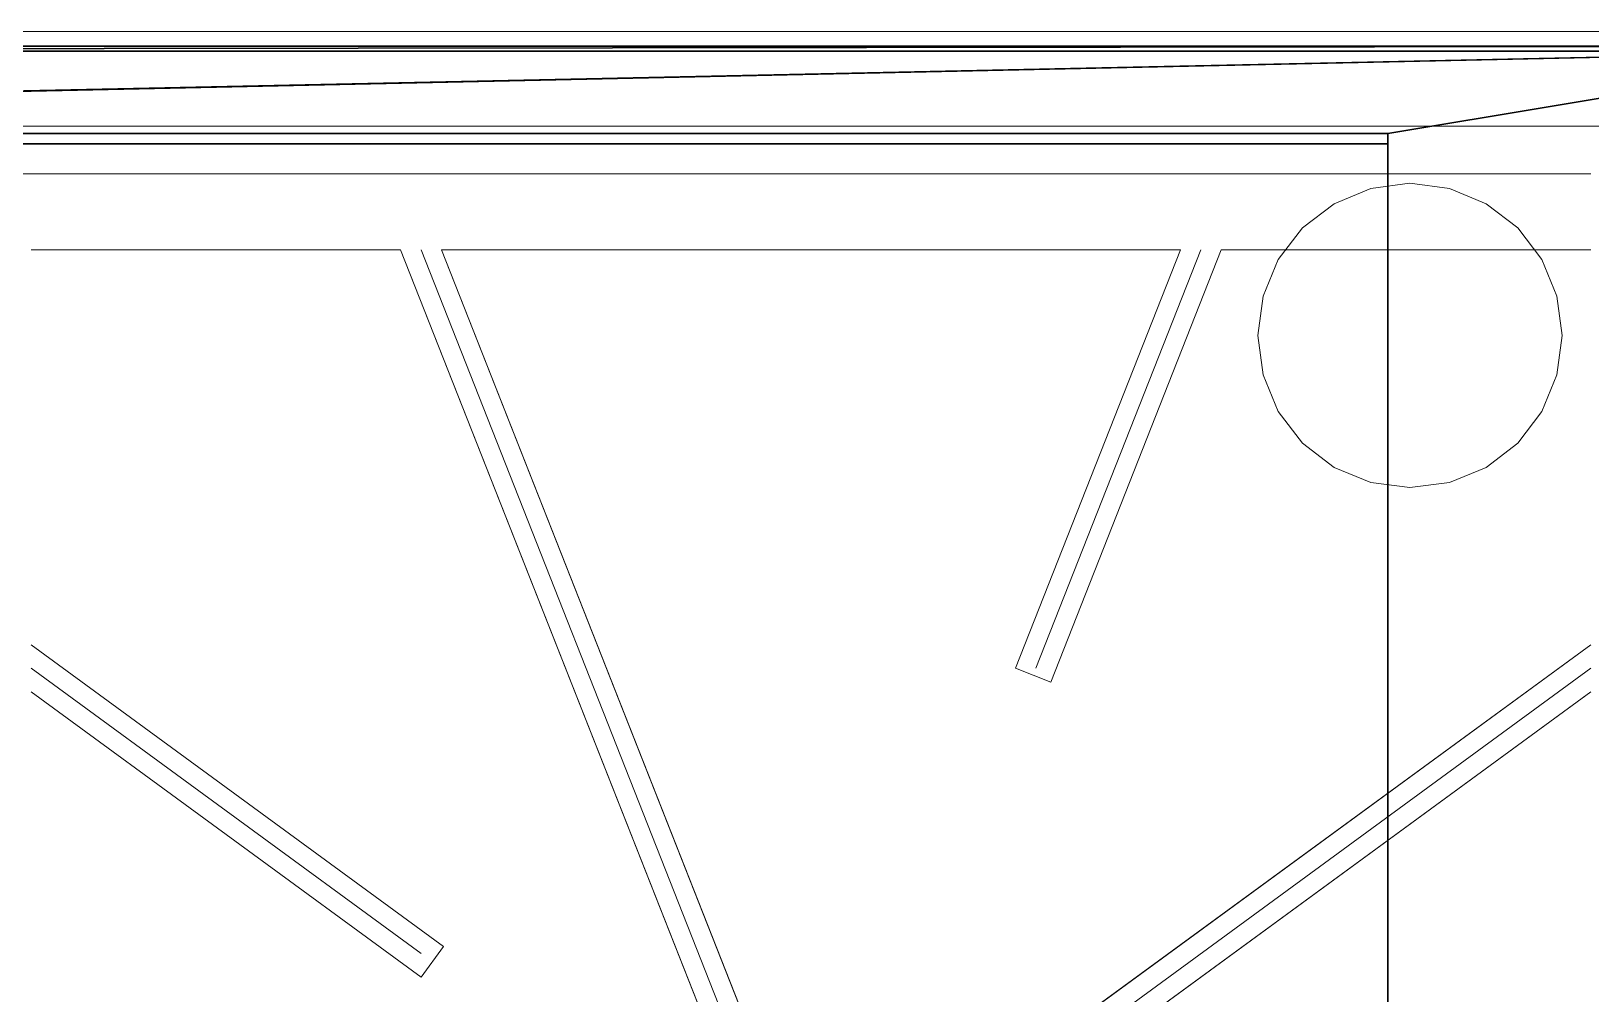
# Model space of a CAD drawing. Header units: inches. Extents: x 11 to 371, y 57 to 381.
# Drawn here: x 23.98 to 34.23, y 144.55 to 150.87 of the extents above; entities that cross this region are included whole.
import ezdxf

# ---------------------------------------------------------------- set-up
doc = ezdxf.new("R2010")
doc.units = ezdxf.units.IN
doc.header["$MEASUREMENT"] = 0
doc.layers.add('Equip', color=2, linetype='Continuous')
doc.layers.add('Stove', color=5, linetype='Continuous', lineweight=9)

# ---------------------------------------------------------------- blocks, each defined once
blk = doc.blocks.new('Range-Classic-D_83880-_3D_0')
for p, q in [((8.875, -15.813, 37.062), (10.75, -13.25, 37.062)), ((7.943, -18.003, 37.062), (13.5, -15.813, 37.062)), ((7.686, -19.312, 37.062), (10.75, -23.5, 37.062)), ((10.75, -19.853, 37.062), (13.5, -20.938, 37.062))]:
    blk.add_line(p, q)
for points in [[(-14.937, 0, 2), (14.937, 0, 2), (14.937, -24.313, 2), (-14.937, -24.313, 2)], [(-14.937, 0, 35.563), (-14.937, -24.313, 35.563), (14.937, -24.313, 35.563), (14.937, 0, 35.563)], [(14.937, 0, 2), (14.937, 0, 35.563), (14.937, -24.313, 35.563), (14.937, -24.313, 2)], [(14.937, 0, 36), (14.937, -24.313, 36), (14.937, -24.313, 35.563), (14.937, 0, 35.563)], [(14.313, -24.313, 35.563), (14.313, -24.313, 36), (14.313, -1.688, 36), (14.313, -1.688, 35.563)], [(14, -2.5, 36.562), (14, -2.5, 37.063), (14, -23.5, 37.063), (14, -23.5, 36.562)], [(8.72, -15.813, 36.562), (8.72, -15.813, 37.063), (10.595, -13.25, 37.063), (10.595, -13.25, 36.562)], [(10.905, -13.25, 37.063), (8.922, -15.96, 37.063), (8.922, -15.96, 36.562), (10.905, -13.25, 36.562)], [(13.5, -15.678, 37.063), (13.5, -13.25, 37.063), (13.5, -13.25, 36.562), (13.5, -15.678, 36.562)], [(7.908, -17.883, 36.562), (7.908, -17.883, 37.063), (13.5, -15.678, 37.063), (13.5, -15.678, 36.562)], [(8.922, -15.96, 37.063), (8.72, -15.813, 37.063), (8.72, -15.813, 36.562), (8.922, -15.96, 36.562)], [(13.5, -15.947, 36.562), (13.5, -15.947, 37.063), (8, -18.115, 37.063), (8, -18.115, 36.562)], [(13.5, -20.803, 37.063), (13.5, -15.947, 37.063), (13.5, -15.947, 36.562), (13.5, -20.803, 36.562)], [(7.779, -19.227, 37.063), (10.905, -23.5, 37.063), (10.905, -23.5, 36.562), (7.779, -19.227, 36.562)], [(10.595, -23.5, 37.063), (7.577, -19.375, 37.063), (7.577, -19.375, 36.562), (10.595, -23.5, 36.562)], [(10.658, -19.952, 37.063), (10.75, -19.719, 37.063), (10.75, -19.719, 36.562), (10.658, -19.952, 36.562)], [(10.75, -19.719, 36.562), (10.75, -19.719, 37.063), (13.5, -20.803, 37.063), (13.5, -20.803, 36.562)], [(13.5, -21.072, 37.063), (10.658, -19.952, 37.063), (10.658, -19.952, 36.562), (13.5, -21.072, 36.562)], [(13.5, -23.5, 36.562), (13.5, -23.5, 37.063), (13.5, -21.072, 37.063), (13.5, -21.072, 36.562)]]:
    blk.add_3dface(points)
for points, invisible_edges in [([(14.937, -24.313, 35.563), (14.313, -24.313, 35.563), (14.313, -1.688, 35.563), (14.937, 0, 35.563)], 4), ([(14.313, -1.688, 36), (14.313, -24.313, 36), (14.937, -24.313, 36), (14.937, 0, 36)], 8), ([(14, -2.5, 36.562), (14, -23.5, 36.562), (13.5, -13.25, 36.562)], 14), ([(14, -23.5, 37.063), (14, -2.5, 37.063), (13.5, -12.75, 37.063)], 14), ([(10.905, -13.25, 36.562), (8.922, -15.96, 36.562), (10.595, -13.25, 36.562), (10.905, -12.75, 36.562)], 14), ([(13.5, -13.25, 37.063), (13.5, -15.678, 37.063), (14, -23.5, 37.063), (13.5, -12.75, 37.063)], 14), ([(8.72, -15.813, 36.562), (10.595, -13.25, 36.562), (8.922, -15.96, 36.562)], 2), ([(8.922, -15.96, 37.063), (10.905, -13.25, 37.063), (10.595, -13.25, 37.063), (8.72, -15.813, 37.063)], 2), ([(13.5, -15.678, 36.562), (13.5, -13.25, 36.562), (14, -23.5, 36.562), (13.5, -15.947, 36.562)], 14), ([(13.5, -15.947, 36.562), (8, -18.115, 36.562), (7.908, -17.883, 36.562), (13.5, -15.678, 36.562)], 8), ([(7.908, -17.883, 37.063), (8, -18.115, 37.063), (13.5, -15.947, 37.063), (13.5, -15.678, 37.063)], 4), ([(13.5, -15.947, 37.063), (13.5, -20.803, 37.063), (14, -23.5, 37.063), (13.5, -15.678, 37.063)], 14), ([(13.5, -15.947, 36.562), (14, -23.5, 36.562), (13.5, -20.803, 36.562)], 3), ([(10.595, -23.5, 36.562), (7.577, -19.375, 36.562), (7.779, -19.227, 36.562), (10.905, -23.5, 36.562)], 8), ([(10.595, -23.5, 37.063), (10.905, -23.5, 37.063), (7.779, -19.227, 37.063), (7.577, -19.375, 37.063)], 1), ([(10.658, -19.952, 36.562), (10.75, -19.719, 36.562), (13.5, -20.803, 36.562), (13.5, -21.072, 36.562)], 4), ([(10.658, -19.952, 37.063), (13.5, -21.072, 37.063), (13.5, -20.803, 37.063), (10.75, -19.719, 37.063)], 2), ([(14, -23.5, 36.562), (13.5, -23.5, 36.562), (13.5, -21.072, 36.562), (13.5, -20.803, 36.562)], 13), ([(14, -23.5, 37.063), (13.5, -20.803, 37.063), (13.5, -21.072, 37.063), (13.5, -23.5, 37.063)], 11), ([(13.804, -21.813), (12.438, -21.446), (12.938, -21.312), (13.645, -21.605)], 7), ([(12.438, -21.446), (12.679, -21.347), (12.938, -21.312)], 12), ([(12.438, -21.446, 2), (13.804, -21.813, 2), (12.938, -21.312, 2), (12.679, -21.347, 2)], 3), ([(12.679, -21.347), (12.679, -21.347, 2), (12.938, -21.312, 2), (12.938, -21.312)], 5), ([(13.196, -21.347, 2), (13.196, -21.347), (12.938, -21.312), (12.938, -21.312, 2)], 5), ([(13.645, -21.605), (12.938, -21.312), (13.196, -21.347), (13.437, -21.446)], 1), ([(13.804, -21.813, 2), (13.645, -21.605, 2), (13.196, -21.347, 2), (12.938, -21.312, 2)], 10), ([(12.679, -21.347, 2), (12.679, -21.347), (12.438, -21.446), (12.438, -21.446, 2)], 5), ([(13.437, -21.446, 2), (13.437, -21.446), (13.196, -21.347), (13.196, -21.347, 2)], 5), ([(13.196, -21.347, 2), (13.645, -21.605, 2), (13.437, -21.446, 2)], 1), ([(11.938, -22.312, 2), (13.903, -22.054, 2), (13.804, -21.813, 2), (12.438, -21.446, 2)], 13), ([(12.071, -21.813, 2), (11.972, -22.054, 2), (11.938, -22.312, 2), (12.438, -21.446, 2)], 12), ([(12.071, -21.813), (12.23, -21.605), (12.438, -21.446), (11.972, -22.571)], 12), ([(12.071, -21.813, 2), (12.438, -21.446, 2), (12.23, -21.605, 2)], 1), ([(12.438, -21.446, 2), (12.438, -21.446), (12.23, -21.605), (12.23, -21.605, 2)], 5), ([(12.438, -21.446), (13.804, -21.813), (13.903, -22.054), (13.437, -23.179)], 13), ([(12.438, -21.446), (13.437, -23.179), (13.196, -23.278), (12.438, -23.179)], 13), ([(13.437, -21.446), (13.437, -21.446, 2), (13.645, -21.605, 2), (13.645, -21.605)], 5), ([(12.23, -21.605, 2), (12.23, -21.605), (12.071, -21.813), (12.071, -21.813, 2)], 5), ([(13.804, -21.813), (13.645, -21.605), (13.645, -21.605, 2), (13.804, -21.813, 2)], 10), ([(11.972, -22.571), (11.938, -22.312), (11.972, -22.054), (12.071, -21.813)], 8), ([(12.071, -21.813, 2), (12.071, -21.813), (11.972, -22.054), (11.972, -22.054, 2)], 5), ([(13.903, -22.054), (13.804, -21.813), (13.804, -21.813, 2), (13.903, -22.054, 2)], 10), ([(11.972, -22.054, 2), (11.972, -22.054), (11.938, -22.312), (11.938, -22.312, 2)], 1), ([(12.438, -23.179, 2), (13.938, -22.312, 2), (13.903, -22.054, 2), (11.938, -22.312, 2)], 13), ([(13.437, -23.179), (13.903, -22.054), (13.903, -22.571), (13.645, -23.02)], 7), ([(13.938, -22.312), (13.903, -22.054), (13.903, -22.054, 2), (13.938, -22.312, 2)], 2), ([(13.938, -22.312), (13.903, -22.571), (13.903, -22.054)], 2), ([(11.938, -22.312, 2), (11.938, -22.312), (11.972, -22.571), (11.972, -22.571, 2)], 4), ([(12.438, -23.179, 2), (11.938, -22.312, 2), (11.972, -22.571, 2)], 13), ([(13.196, -23.278, 2), (13.903, -22.571, 2), (13.938, -22.312, 2), (12.438, -23.179, 2)], 13), ([(13.903, -22.571, 2), (13.903, -22.571), (13.938, -22.312), (13.938, -22.312, 2)], 1), ([(11.972, -22.571, 2), (11.972, -22.571), (12.071, -22.812), (12.071, -22.812, 2)], 5), ([(12.438, -23.179), (12.23, -23.02), (12.071, -22.812), (11.972, -22.571)], 8), ([(12.071, -22.812, 2), (12.23, -23.02, 2), (12.438, -23.179, 2), (11.972, -22.571, 2)], 4), ([(13.903, -22.571, 2), (13.196, -23.278, 2), (13.437, -23.179, 2), (13.645, -23.02, 2)], 9), ([(13.645, -23.02), (13.903, -22.571), (13.804, -22.812)], 1), ([(13.903, -22.571, 2), (13.645, -23.02, 2), (13.804, -22.812, 2)], 1), ([(13.804, -22.812, 2), (13.804, -22.812), (13.903, -22.571), (13.903, -22.571, 2)], 5), ([(12.071, -22.812, 2), (12.071, -22.812), (12.23, -23.02), (12.23, -23.02, 2)], 5), ([(13.645, -23.02, 2), (13.645, -23.02), (13.804, -22.812), (13.804, -22.812, 2)], 5), ([(12.23, -23.02, 2), (12.23, -23.02), (12.438, -23.179), (12.438, -23.179, 2)], 5), ([(13.437, -23.179, 2), (13.437, -23.179), (13.645, -23.02), (13.645, -23.02, 2)], 5), ([(12.438, -23.179, 2), (12.438, -23.179), (12.679, -23.278), (12.679, -23.278, 2)], 5), ([(12.938, -23.313), (12.679, -23.278), (12.438, -23.179), (13.196, -23.278)], 4), ([(12.438, -23.179, 2), (12.679, -23.278, 2), (12.938, -23.313, 2), (13.196, -23.278, 2)], 8), ([(13.196, -23.278, 2), (13.196, -23.278), (13.437, -23.179), (13.437, -23.179, 2)], 5), ([(12.679, -23.278, 2), (12.679, -23.278), (12.938, -23.313), (12.938, -23.313, 2)], 5), ([(13.196, -23.278), (13.196, -23.278, 2), (12.938, -23.313, 2), (12.938, -23.313)], 5)]:
    blk.add_3dface(points, dxfattribs=dict(invisible_edges=invisible_edges))
at = {"layer": 'Stove', "invisible_edges": 15}
blk.add_3dface([(11.972, -22.571), (12.438, -21.446), (12.438, -23.179)], dxfattribs=at)
blk = doc.blocks.new('Millennia 36 Wall Hood - Model MH3612S 1292842009')
mesh = blk.add_polyface()
corners = [(35.835, -25.46), (0.04, -25.46), (0.04, -22.207), (35.183, -22.207), (35.183, -0.41), (35.18, 0), (35.835, 0), (35.835, -0.41)]
mesh.append_faces([[corners[k] for k in face] for face in [(0, 6, 7)]], dxfattribs={"vtx0": -1})
mesh.append_faces([[corners[k] for k in face] for face in [(0, 2, 3), (0, 3, 4), (0, 4, 5), (0, 5, 6)]], dxfattribs={"vtx0": -1, "vtx2": -1})
mesh.append_faces([[corners[k] for k in face] for face in [(0, 1, 2)]], dxfattribs={"vtx2": -1})
mesh = blk.add_polyface()
corners = [(35.875, -25.46, 0.04), (35.835, -25.46), (35.835, -22.207), (35.835, -0.41), (35.835, 0), (35.875, -0.04, 0.04), (35.875, -0.41, 0.04), (35.875, -22.207, 0.04)]
mesh.append_faces([[corners[k] for k in face] for face in [(0, 5, 6, 7)]], dxfattribs={"vtx0": -1})
mesh.append_faces([[corners[k] for k in face] for face in [(0, 3, 4, 5)]], dxfattribs={"vtx0": -1, "vtx3": -1})
mesh.append_faces([[corners[k] for k in face] for face in [(0, 1, 2, 3)]], dxfattribs={"vtx3": -1})
mesh = blk.add_polyface()
corners = [(35.875, -25.46, 0.04), (35.875, -22.207, 0.04), (35.875, -0.04, 0.04), (35.875, -0.04, 11.96), (35.875, -11.866, 11.96), (35.875, -25.462, 1.537)]
mesh.append_faces([[corners[k] for k in face] for face in [(0, 3, 4, 5)]], dxfattribs={"vtx0": -1})
mesh.append_faces([[corners[k] for k in face] for face in [(0, 1, 2, 3)]], dxfattribs={"vtx3": -1})
mesh = blk.add_polyface()
corners = [(35.103, -0.41, 0.04), (35.103, -22.207, 0.04), (35.103, -22.207, 1.75), (35.103, -0.41, 1.75)]
mesh.append_faces([[corners[k] for k in face] for face in [(0, 1, 2, 3)]])
mesh = blk.add_polyface()
corners = [(35.103, -0.41, 0.04), (35.183, -0.41), (35.183, -22.207), (35.103, -22.207, 0.04)]
mesh.append_faces([[corners[k] for k in face] for face in [(0, 1, 2, 3)]])
mesh = blk.add_polyface()
corners = [(35.835, -25.466, 1.584), (35.875, -25.462, 1.537), (35.875, -11.866, 11.96), (35.835, -11.912, 11.976)]
mesh.append_faces([[corners[k] for k in face] for face in [(0, 1, 2, 3)]])
mesh = blk.add_polyface()
corners = [(35.835, -25.466, 1.584), (35.835, -11.912, 11.976), (0.04, -11.912, 11.976), (0.04, -25.466, 1.584)]
mesh.append_faces([[corners[k] for k in face] for face in [(0, 1, 2, 3)]])
mesh = blk.add_polyface()
corners = [(35.103, -22.207, 1.75), (0.772, -22.207, 1.75), (0.772, -12.414, 1.75), (35.103, -12.414, 1.75)]
mesh.append_faces([[corners[k] for k in face] for face in [(0, 1, 2, 3)]])
mesh = blk.add_polyface()
corners = [(0.772, -22.207, 1.75), (35.103, -22.207, 1.75), (35.103, -22.207, 0.04), (35.183, -22.207), (0.692, -22.207), (0.772, -22.207, 0.04)]
mesh.append_faces([[corners[k] for k in face] for face in [(0, 2, 3), (3, 5, 0)]], dxfattribs={"vtx0": -1, "vtx2": -1})
mesh.append_faces([[corners[k] for k in face] for face in [(0, 1, 2), (3, 4, 5)]], dxfattribs={"vtx2": -1})

msp = doc.modelspace()

# ---------------------------------------------------------------- block references
at = {"layer": 'Equip', "xscale": 0.83, "rotation": 90}
msp.add_blockref('Millennia 36 Wall Hood - Model MH3612S 1292842009', (10.686, 121, 57.04), dxfattribs=at)
at = {"layer": 'Stove', "rotation": 90}
msp.add_blockref('Range-Classic-D_83880-_3D_0', (10.726, 135.937), dxfattribs=at)

doc.saveas('drawing.dxf')
